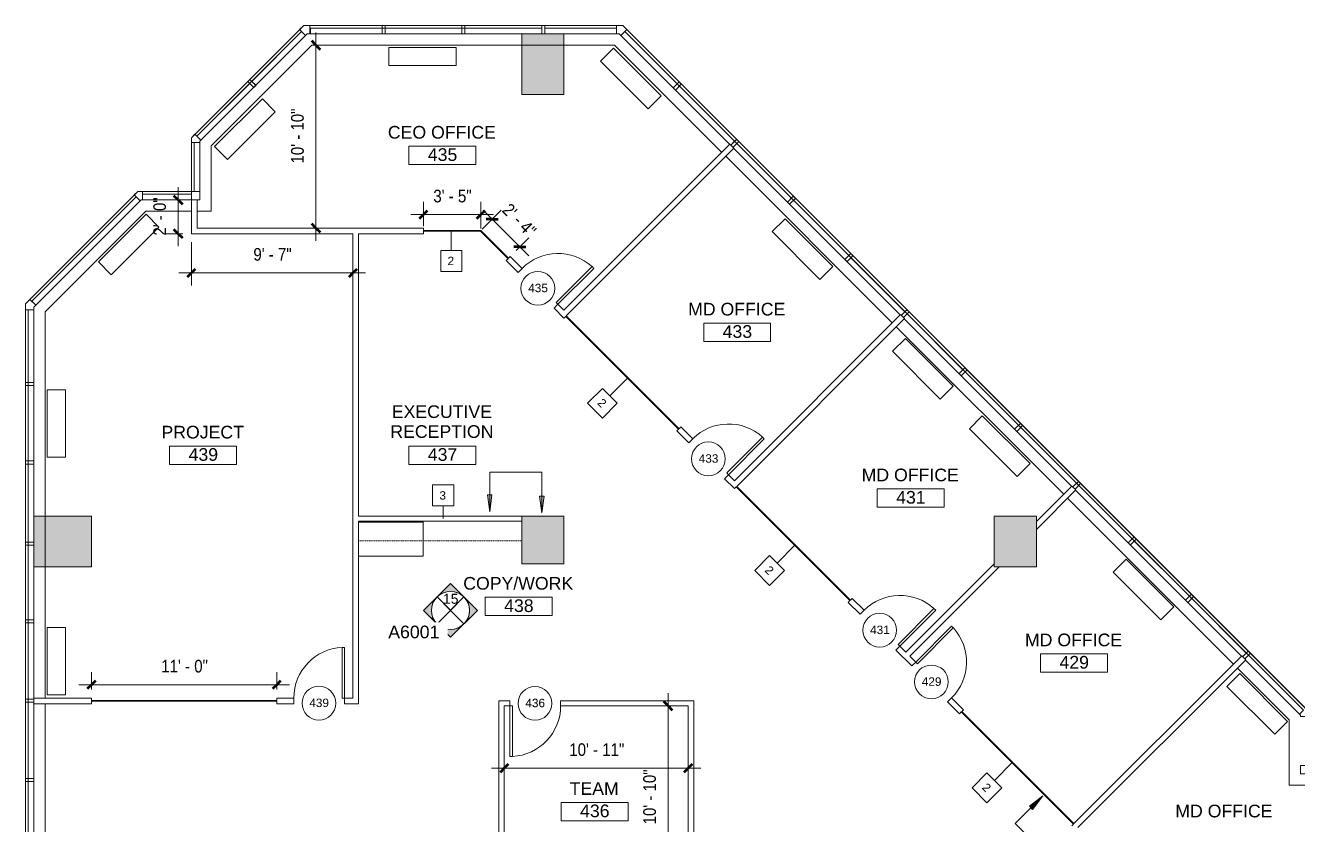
# Model space of a CAD drawing. Header units: inches. Extents: x -865 to 1895, y -762 to 1388.
# Drawn here: x -865 to 39, y 819 to 1388 of the extents above; entities that cross this region are included whole.
import ezdxf

# ---------------------------------------------------------------- set-up
doc = ezdxf.new("R2010")
doc.units = ezdxf.units.IN
doc.header["$MEASUREMENT"] = 0
doc.linetypes.add('Overhead', pattern=[0.15625, 0.09375, -0.0625])
for name, color, linetype, lineweight in [('4th Floor Revit Background_dwg', 8, 'Continuous', 9), ('8309_BB$0$BB_COL_FILL', 7, 'Continuous', 9), ('A-ANNO-DIMS', 211, 'Continuous', 9), ('A-ANNO-DIMS-96', 211, 'Continuous', 9), ('A-ANNO-NOTE', 131, 'Continuous', 9), ('A-AREA-IDEN', 2, 'Continuous', 20), ('A-DOOR', 31, 'Continuous', 9), ('A-DOOR-IDEN', 31, 'Continuous', 20), ('A-EXIST-GLAZ', 7, 'Continuous', 9), ('A-EXIST-WALL-INT', 7, 'Continuous', 9), ('A-FLOR', 192, 'Continuous', 13), ('A-WALL', 113, 'Continuous', 9), ('A-WALL-IDEN', 211, 'Continuous', 20), ('G-ANNO-SYMB', 111, 'Continuous', 9), ('I-WALL', 2, 'Continuous', 9), ('M-EXIST-HEAT', 7, 'Continuous', 9), ('Q-CASE', 31, 'Continuous', 9)]:
    doc.layers.add(name, color=color, linetype=linetype, lineweight=lineweight)
doc.styles.add('Arial_1', font='arial.ttf', dxfattribs={"height": 9})
doc.styles.add('Arial_2', font='arial.ttf', dxfattribs={"height": 7.125})
doc.styles.add('Arial_3', font='arial.ttf', dxfattribs={"height": 6})
doc.styles.add('Arial_4', font='arial.ttf', dxfattribs={"width": 0.85, "height": 9})
doc.dimstyles.new('Linear_-_3_32__Arial__85_-_1__Tolerance', dxfattribs={"dimscale": 12, "dimtxt": 9.182335, "dimasz": 0.5, "dimexe": 0.75, "dimexo": 0.5, "dimgap": 0.5, "dimtad": 1, "dimdec": 0, "dimzin": 3, "dimdsep": 46, "dimlunit": 4, "dimtxsty": 'Arial_4', "dimblk1": 'OBLIQUE', "dimblk2": 'OBLIQUE', "dimsah": 1, "dimcen": 0.09, "dimdle": 0.75, "dimazin": 0, "dimtfac": 1, "dimtdec": 4, "dimtix": 1, "dimtmove": 0, "dimatfit": 3, "dimfxl": 1, "dimtvp": 1, "dimfrac": 2, "dimtolj": 1, "dimtzin": 0, "dimarcsym": 2})

# ---------------------------------------------------------------- blocks, each defined once
blk = doc.blocks.new('Single-Flush - 36_ x 96_-1532445-4th Floor New Construction - Partition Plan')
at = {"layer": 'A-DOOR', "color": 250, "lineweight": 20}
for p, q in [((16.25, 2), (16.25, 38.02)), ((18, 38.02), (16.25, 38.02)), ((18, 2), (18, 38.02)), ((18, 2), (16.25, 2))]:
    blk.add_line(p, q, dxfattribs=at)
at = {"layer": 'A-DOOR'}
blk.add_arc((18, 2), 36.07, 92.78116, 180, dxfattribs=at)
blk = doc.blocks.new('Single-Flush - 36_ x 96_-1525938-4th Floor New Construction - Partition Plan')
at = {"layer": 'A-DOOR', "color": 250, "lineweight": 20}
for p, q in [((16.25, -2), (16.25, -38.02)), ((18, -2), (16.25, -2)), ((18, -2), (18, -38.02)), ((18, -38.02), (16.25, -38.02))]:
    blk.add_line(p, q, dxfattribs=at)
at = {"layer": 'A-DOOR'}
blk.add_arc((18, -2), 36.07, 180, 267.21884, dxfattribs=at)
blk = doc.blocks.new('Counter Top _No Backsplash_ - Standard Counter Top-2529179-4th Floor New Construction - Partition Plan')
at = {"layer": 'Q-CASE', "lineweight": 13}
for p, q in [((-47.26, 0), (-47.26, -14)), ((-1.26, 0), (-47.26, 0)), ((-1.26, 0), (-1.26, -14)), ((-47.26, -14), (-47.26, -25)), ((-1.26, -14), (-1.26, -25)), ((-47.26, -25), (-1.26, -25))]:
    blk.add_line(p, q, dxfattribs=at)
blk = doc.blocks.new('Upper Cabinet - Standard Upper Cabinet-2509283-4th Floor New Construction - Partition Plan')
at = {"layer": 'Q-CASE', "lineweight": 13}
blk.add_line((68.8, 0), (-47.26, 0), dxfattribs=at)
at = {"layer": 'Q-CASE', "linetype": 'Overhead'}
for p, q in [((-47.26, 0), (-47.26, -14)), ((68.8, -14), (68.8, 0)), ((-47.26, -14), (68.8, -14))]:
    blk.add_line(p, q, dxfattribs=at)
blk = doc.blocks.new('Base Cabinet - Standard Base Cabinet-2529212-4th Floor New Construction - Partition Plan')
at = {"layer": 'Q-CASE', "lineweight": 13}
blk.add_line((45.24, 0), (-0.76, 0), dxfattribs=at)
blk = doc.blocks.new('Single-Flush - 36_ x 96_-2611463-4th Floor New Construction - Partition Plan')
at = {"layer": 'A-DOOR', "color": 250, "lineweight": 20}
for p, q in [((16.25, 1.75), (16.25, 37.77)), ((18, 37.77), (16.25, 37.77)), ((18, 1.75), (18, 37.77)), ((18, 1.75), (16.25, 1.75))]:
    blk.add_line(p, q, dxfattribs=at)
at = {"layer": 'A-DOOR'}
blk.add_arc((18, 1.75), 36.07, 92.78116, 180, dxfattribs=at)
blk = doc.blocks.new('4th Floor Revit Background_dwg-1506688-4th Floor New Construction - Partition Plan')
at = {"layer": '8309_BB$0$BB_COL_FILL'}
for points in [[(674.34, 2179.78), (674.34, 2222.78), (644.34, 2222.78), (644.34, 2179.78)], [(338.34, 1843.78), (338.34, 1879.78), (297.34, 1879.78), (297.34, 1843.78)], [(644.34, 1845.78), (674.34, 1845.78), (674.34, 1879.78), (644.34, 1879.78), (644.34, 1862.28)], [(983.82, 1843.78), (1010.34, 1843.78), (1010.34, 1879.78), (980.34, 1879.78), (980.35, 1843.78)]]:
    blk.add_hatch(color=256, dxfattribs=at).paths.add_polyline_path(points, flags=0)
for p, q in [((674.34, 2222.78), (644.34, 2222.78)), ((644.34, 2222.78), (644.34, 2179.78)), ((674.34, 2179.78), (674.34, 2222.78)), ((644.34, 2179.78), (674.34, 2179.78)), ((338.34, 1879.78), (297.34, 1879.78)), ((297.34, 1879.78), (297.34, 1843.78)), ((338.34, 1843.78), (338.34, 1879.78)), ((674.34, 1879.78), (644.34, 1879.78)), ((644.34, 1879.78), (644.34, 1862.28)), ((674.34, 1845.78), (674.34, 1879.78)), ((1010.34, 1879.78), (980.34, 1879.78)), ((980.34, 1879.78), (980.35, 1843.78)), ((1010.34, 1843.78), (1010.34, 1879.78)), ((644.34, 1862.28), (644.34, 1845.78)), ((644.34, 1845.78), (674.34, 1845.78)), ((297.34, 1843.78), (338.34, 1843.78)), ((980.35, 1843.78), (983.82, 1843.78)), ((983.82, 1843.78), (1010.34, 1843.78))]:
    blk.add_line(p, q, dxfattribs=at)
at = {"layer": 'A-EXIST-GLAZ'}
for p, q in [((658.66, 2226.78), (493.97, 2226.78)), ((487.74, 2224.42), (413.26, 2149.94)), ((717.7, 2224.42), (1200.33, 1741.79)), ((411.36, 2145.42), (411.36, 2110.66)), ((907.88, 2017.27), (789.44, 2135.71)), ((795.09, 2141.37), (913.54, 2022.92)), ((409.41, 2108.7), (374.65, 2108.7)), ((370.13, 2106.81), (295.95, 2032.63)), ((916.36, 2020.1), (1035.42, 1901.04)), ((1029.76, 1895.38), (910.71, 2014.44)), ((1150.57, 1774.57), (1032.59, 1892.56)), ((1038.25, 1898.21), (1156.23, 1780.23)), ((1159.05, 1777.41), (1198.21, 1738.25))]:
    blk.add_line(p, q, dxfattribs=at)
at = {"layer": 'A-EXIST-GLAZ', "flags": 128}
for points in [[(660.86, 2226.78), (711.71, 2226.78), (660.86, 2226.78), (660.86, 2222.9), (658.66, 2222.9), (658.66, 2226.78), (603.82, 2226.78), (603.82, 2222.9), (601.62, 2222.9), (601.62, 2226.78), (547.15, 2226.78), (547.15, 2222.9), (544.95, 2222.9), (544.95, 2226.78), (493.97, 2226.78), (493.97, 2222.78), (491.78, 2222.81), (490.54, 2221.56), (487.74, 2224.42), (452.34, 2189.02), (455.17, 2186.19), (453.69, 2184.72), (450.86, 2187.55), (413.26, 2149.94), (416.07, 2147.13), (415.36, 2146.42), (415.36, 2145.42), (411.36, 2145.42), (411.36, 2110.66), (415.36, 2110.66), (415.36, 2104.7), (409.36, 2104.7), (409.41, 2108.7), (374.65, 2108.7), (374.65, 2104.7), (373.65, 2104.7), (372.94, 2103.99), (370.13, 2106.81), (295.95, 2032.63), (298.78, 2029.81), (297.29, 2028.35), (297.33, 2026.64), (293.35, 2026.64), (293.35, 1974.86), (297.24, 1974.86), (297.24, 1972.66), (293.35, 1972.66), (293.35, 1919.06), (297.24, 1919.06), (297.24, 1916.86), (293.35, 1916.86), (293.35, 1861.32), (297.24, 1861.32), (297.24, 1859.12), (293.35, 1859.12), (293.35, 1806.15), (297.24, 1806.15), (297.24, 1803.95), (293.35, 1803.95), (293.35, 1749.7), (297.24, 1749.7), (297.24, 1747.51), (293.35, 1747.51), (293.35, 1693.26), (297.24, 1693.26), (297.24, 1691.06), (293.35, 1691.06), (293.35, 1638.09)], [(1356.63, 1539.78), (1356.63, 1538.12), (1362.63, 1538.12), (1362.63, 1544.12), (1362.63, 1582.31), (1242.41, 1702.54), (1204.21, 1702.54), (1204.21, 1740.73), (716.17, 2228.78), (489.27, 2228.78), (409.36, 2148.87), (409.36, 2110.7), (409.36, 2104.7), (415.36, 2104.7), (415.36, 2110.7), (409.36, 2110.7)], [(493.73, 2228.78), (489.27, 2228.78), (486.33, 2225.84), (490.57, 2221.59)], [(493.72, 2228.75), (493.72, 2222.81), (491.78, 2222.81), (490.54, 2221.56)], [(711.71, 2228.78), (716.16, 2228.78), (719.11, 2225.84), (714.87, 2221.59)], [(711.71, 2228.75), (711.71, 2222.81), (713.65, 2222.81), (714.9, 2221.56)], [(711.71, 2226.78), (711.71, 2222.81), (713.65, 2222.81), (714.87, 2221.59), (717.7, 2224.42), (754.92, 2187.2), (752.11, 2184.39), (753.66, 2182.84), (756.47, 2185.65), (795.74, 2146.38), (793.09, 2143.73)], [(415.36, 2146.39), (491.76, 2222.78), (713.68, 2222.78), (792.27, 2144.19)], [(786.61, 2138.53), (710.37, 2214.78), (495.07, 2214.78), (423.36, 2143.07), (423.36, 2096.7), (413.36, 2096.7)], [(374.65, 2104.7), (374.65, 2110.7), (371.16, 2110.7), (368.7, 2108.23), (372.94, 2103.99), (373.65, 2104.7), (415.36, 2104.7), (415.36, 2146.42), (416.07, 2147.13), (411.83, 2151.37), (409.36, 2148.91), (409.36, 2145.42), (415.36, 2145.42)], [(794.64, 2142.17), (798.65, 2146.18), (797.09, 2147.73), (793.09, 2143.73)], [(794.64, 2142.17), (797.29, 2144.82), (836.13, 2105.99), (833.32, 2103.19), (834.87, 2101.63), (837.68, 2104.44), (876.95, 2065.17), (874.14, 2062.36), (875.67, 2060.79), (878.5, 2063.62), (916.9, 2025.22), (914.25, 2022.57)], [(459.64, 1005.98), (415.44, 1005.98), (291.35, 1130.07), (293.82, 1127.61), (298.06, 1131.84), (297.35, 1132.55), (297.35, 1133.55), (291.36, 1133.55), (291.36, 1130.07), (291.36, 2030.86), (371.19, 2110.7), (415.36, 2110.7)], [(417.93, 1011.98), (297.34, 1132.57), (297.34, 2028.36), (373.68, 2104.7)], [(409.36, 2096.7), (376.99, 2096.7), (305.34, 2025.05), (305.34, 1750.39)], [(293.35, 1133.55), (293.35, 2026.5)], [(915.8, 2021.01), (919.81, 2025.02), (918.25, 2026.57), (914.25, 2022.57)], [(915.8, 2021.01), (918.46, 2023.66), (958.16, 1983.96), (955.33, 1981.13), (956.88, 1979.58), (959.71, 1982.41), (997.68, 1944.44), (994.87, 1941.64), (996.42, 1940.08), (999.23, 1942.89), (1038.93, 1903.19), (1036.28, 1900.54)], [(1037.83, 1898.98), (1041.84, 1902.99), (1040.29, 1904.54), (1036.28, 1900.54)], [(1037.83, 1898.98), (1040.49, 1901.63), (1078.45, 1863.67), (1075.64, 1860.86), (1077.2, 1859.31), (1080.01, 1862.11), (1119.27, 1822.85), (1116.46, 1820.04), (1118.02, 1818.48), (1120.83, 1821.29), (1159.66, 1782.46), (1157.01, 1779.81)], [(1158.56, 1778.25), (1162.57, 1782.26), (1161.01, 1783.81), (1157.01, 1779.81)], [(1158.56, 1778.25), (1161.21, 1780.9), (1200.33, 1741.79), (1197.51, 1738.96), (1198.21, 1738.26), (1198.21, 1737.26), (1202.21, 1737.26), (1202.21, 1702.54), (1198.21, 1702.54), (1198.21, 1696.54), (1204.17, 1696.54), (1204.17, 1700.54), (1238.93, 1700.54), (1238.93, 1696.54), (1239.92, 1696.54), (1240.63, 1695.83), (1243.46, 1698.66), (1280.39, 1661.73), (1277.74, 1659.08)], [(1271.14, 1654.01), (1236.61, 1688.54), (1190.21, 1688.54), (1190.21, 1734.94), (1153.4, 1771.75)], [(305.34, 1746.39), (305.34, 1135.88), (421.24, 1019.98), (467.64, 1019.98), (467.64, 973.58)]]:
    blk.add_lwpolyline(points, dxfattribs=at)
for points in [[(544.95, 2222.9), (547.15, 2222.9), (547.15, 2228.78), (544.95, 2228.78)], [(601.62, 2222.9), (603.82, 2222.9), (603.82, 2228.78), (601.62, 2228.78)], [(658.66, 2222.9), (660.86, 2222.9), (660.86, 2228.78), (658.66, 2228.78)], [(455.18, 2186.18), (453.7, 2184.71), (449.46, 2188.95), (450.94, 2190.42)], [(752.11, 2184.39), (753.66, 2182.84), (757.83, 2187), (756.27, 2188.56)], [(833.32, 2103.19), (834.87, 2101.63), (839.04, 2105.79), (837.48, 2107.35)], [(874.14, 2062.36), (875.7, 2060.81), (879.86, 2064.97), (878.3, 2066.53)], [(294.44, 2033.95), (298.66, 2029.73), (297.29, 2028.35), (297.33, 2026.64), (291.34, 2026.64), (291.34, 2030.86)], [(955.35, 1981.15), (956.9, 1979.6), (961.07, 1983.76), (959.51, 1985.32)], [(297.24, 1972.66), (297.24, 1974.86), (291.36, 1974.86), (291.36, 1972.66)], [(994.87, 1941.64), (996.42, 1940.08), (1000.58, 1944.24), (999.03, 1945.8)], [(297.24, 1916.86), (297.24, 1919.06), (291.36, 1919.06), (291.36, 1916.86)], [(1075.64, 1860.86), (1077.2, 1859.31), (1081.36, 1863.47), (1079.8, 1865.02)], [(297.24, 1859.12), (297.24, 1861.32), (291.36, 1861.32), (291.36, 1859.12)], [(1116.46, 1820.04), (1118.02, 1818.48), (1122.18, 1822.65), (1120.63, 1824.2)], [(297.24, 1803.95), (297.24, 1806.15), (291.36, 1806.15), (291.36, 1803.95)], [(297.24, 1747.51), (297.24, 1749.7), (291.36, 1749.7), (291.36, 1747.51)], [(297.24, 1691.06), (297.24, 1693.26), (291.36, 1693.26), (291.36, 1691.06)]]:
    blk.add_lwpolyline(points, close=True, dxfattribs=at)
at = {"layer": 'A-EXIST-WALL-INT'}
blk.add_line((644.34, 1862.28), (644.34, 1876.28), dxfattribs=at)
at = {"layer": 'A-EXIST-WALL-INT', "flags": 128}
for points in [[(644.34, 2222.78), (674.34, 2222.78), (674.34, 2179.78), (644.34, 2179.78)], [(297.34, 1879.78), (338.34, 1879.78), (338.34, 1843.78), (297.34, 1843.78)]]:
    blk.add_lwpolyline(points, close=True, dxfattribs=at)
for points in [[(644.34, 1879.78), (674.34, 1879.78), (674.34, 1845.78), (644.34, 1845.78), (644.34, 1862.28)], [(983.82, 1843.78), (1010.34, 1843.78), (1010.34, 1879.78), (980.34, 1879.78), (980.34, 1845.96)]]:
    blk.add_lwpolyline(points, dxfattribs=at)
at = {"layer": 'M-EXIST-HEAT', "flags": 128}
for points in [[(597.77, 2213.19), (549.77, 2213.19), (549.77, 2200.19), (597.77, 2200.19)], [(743.47, 2178.75), (709.53, 2212.69), (700.33, 2203.49), (734.27, 2169.55)], [(459.84, 2176.53), (425.9, 2142.59), (435.09, 2133.4), (469.03, 2167.34)], [(377.14, 2094.62), (343.2, 2060.68), (352.39, 2051.49), (386.33, 2085.43)], [(865.64, 2057.38), (831.7, 2091.32), (822.5, 2082.12), (856.44, 2048.18)], [(951.17, 1972.26), (917.23, 2006.2), (908.04, 1997.01), (941.98, 1963.06)], [(1005.85, 1917.12), (971.91, 1951.06), (962.71, 1941.87), (996.66, 1907.93)], [(1108.08, 1815.25), (1074.14, 1849.19), (1064.95, 1840), (1098.89, 1806.06)], [(1189.03, 1733.84), (1155.09, 1767.78), (1145.9, 1758.59), (1179.84, 1724.65)]]:
    blk.add_lwpolyline(points, close=True, dxfattribs=at)
for points in [[(306.88, 1969.73), (306.88, 1921.73), (319.88, 1921.73), (319.88, 1969.73), (306.88, 1969.73)], [(306.88, 1800.61), (306.88, 1752.61), (319.88, 1752.61), (319.88, 1800.61), (306.88, 1800.61)]]:
    blk.add_lwpolyline(points, dxfattribs=at)
blk = doc.blocks.new('Elevation - Interiors-59324-4th Floor New Construction - Partition Plan')
at = {"layer": 'G-ANNO-SYMB'}
h = blk.add_hatch(color=256, dxfattribs=at)
edge = h.paths.add_edge_path(flags=0)
edge.add_line((-0.0996, 0.0996), (0, 0.1992))
edge.add_line((0, 0.1992), (0.0996, 0.0996))
edge.add_arc((0, 0), 0.1409, 45, 135)
h = blk.add_hatch(color=256, dxfattribs=at)
edge = h.paths.add_edge_path(flags=0)
edge.add_line((-0.1992, 0), (-0.0996, 0.0996))
edge.add_arc((0, 0), 0.1409, 135, 225)
edge.add_line((-0.0996, -0.0996), (-0.1992, 0))
h = blk.add_hatch(color=256, dxfattribs=at)
edge = h.paths.add_edge_path(flags=0)
edge.add_line((0.1992, 0), (0.0996, -0.0996))
edge.add_arc((0, 0), 0.1409, 315, 405)
edge.add_line((0.0996, 0.0996), (0.1992, 0))
h = blk.add_hatch(color=256, dxfattribs=at)
edge = h.paths.add_edge_path(flags=0)
edge.add_arc((0, 0), 0.1409, 225, 315)
edge.add_line((0.0996, -0.0996), (0, -0.1992))
edge.add_line((0, -0.1992), (-0.0996, -0.0996))
for p, q in [((0, 0.1992), (-0.1992, 0)), ((0, 0.1992), (-0.0996, 0.0996)), ((0.1992, 0), (0, 0.1992)), ((0.0996, 0.0996), (0, 0.1992)), ((-0.0996, 0.0996), (-0.1992, 0)), ((-0.0996, 0.0996), (0.0996, -0.0996)), ((0.0996, 0.0996), (-0.0996, -0.0996)), ((0, 0), (-0.0996, 0.0996)), ((-0.0996, 0.0996), (0, 0)), ((0.0996, 0.0996), (0, 0)), ((0, 0), (0.0996, 0.0996)), ((0.1992, 0), (0.0996, 0.0996)), ((0, -0.1992), (0.1992, 0)), ((-0.1992, 0), (0, -0.1992)), ((-0.1992, 0), (-0.0996, -0.0996)), ((-0.0996, -0.0996), (0, 0)), ((0, 0), (-0.0996, -0.0996)), ((0, 0), (0.0996, -0.0996)), ((0.0996, -0.0996), (0, 0)), ((0.0996, -0.0996), (0.1992, 0)), ((-0.0996, -0.0996), (0, -0.1992)), ((0, -0.1992), (0.0996, -0.0996))]:
    blk.add_line(p, q, dxfattribs=at)
blk.add_circle((0, 0), 0.1409, dxfattribs=at)
for start, end in [(135, 225), (135, 225), (45, 135), (45, 135), (315, 45), (315, 45), (225, 315), (225, 315)]:
    blk.add_arc((0, 0), 0.1409, start, end, dxfattribs=at)
blk = doc.blocks.new('Elevation - Triangle - 51_256_-58624-4th Floor New Construction - Partition Plan')
at = {"layer": 'G-ANNO-SYMB'}
for p, q in [((0, 0.0996), (-0.0996, 0)), ((0.0996, 0), (0, 0.0996))]:
    blk.add_line(p, q, dxfattribs=at)
blk = doc.blocks.new('FORM Room Tag - Name _ Number-61107-4th Floor New Construction - Partition Plan')
at = {"layer": 'A-AREA-IDEN'}
for p, q in [((-0.2444, -0.0231), (-0.2444, -0.1589)), ((-0.2444, -0.0231), (0.2515, -0.0231)), ((0.2515, -0.0231), (0.2515, -0.1589)), ((-0.2444, -0.1589), (0.2515, -0.1589))]:
    blk.add_line(p, q, dxfattribs=at)
blk = doc.blocks.new('FORM Wall Tag - Default-61693-4th Floor New Construction - Partition Plan')
at = {"layer": 'A-WALL-IDEN'}
for p, q in [((-0.078125, 0.078125), (0.078125, 0.078125)), ((-0.078125, -0.078125), (-0.078125, 0.078125)), ((0.078125, 0.078125), (0.078125, -0.078125)), ((0.078125, -0.078125), (-0.078125, -0.078125))]:
    blk.add_line(p, q, dxfattribs=at)
blk = doc.blocks.new('FORM Door Tag - Default-60822-4th Floor New Construction - Partition Plan')
at = {"layer": 'A-DOOR-IDEN'}
blk.add_circle((-0.002, 0), 0.125, dxfattribs=at)
blk = doc.blocks.new('DIMBLOCK7-4th Floor New Construction - Partition Plan')
at = {"layer": 'A-ANNO-DIMS-96', "lineweight": 50}
for p, q in [((-658.73, 1373.79), (-661.73, 1376.79)), ((-658.73, 1373.79), (-655.73, 1370.79)), ((-658.73, 1243.7), (-661.73, 1246.7)), ((-658.73, 1243.7), (-655.73, 1240.7))]:
    blk.add_line(p, q, dxfattribs=at)
at = {"layer": 'A-ANNO-DIMS-96'}
for p, q in [((-658.73, 1382.79), (-658.73, 1234.7)), ((-660.49, 1373.79), (-649.73, 1373.79)), ((-658.73, 1373.79), (-660.49, 1373.79)), ((-660.49, 1243.7), (-649.73, 1243.7)), ((-658.73, 1243.7), (-660.49, 1243.7))]:
    blk.add_line(p, q, dxfattribs=at)
at = {"layer": 'A-ANNO-DIMS-96', "color": 0, "insert": (-676.41, 1289.6), "char_height": 9, "width": 45.9399, "attachment_point": 1, "rotation": 90, "line_spacing_factor": 0.941778, "style": 'Arial_4'}
blk.add_mtext('10\' - 10"', dxfattribs=at)
blk = doc.blocks.new('_Oblique')
at = {"color": 0, "linetype": 'ByBlock', "lineweight": -2}
blk.add_line((-0.5, -0.5), (0.5, 0.5), dxfattribs=at)
blk = doc.blocks.new('DIMBLOCK8-4th Floor New Construction - Partition Plan')
at = {"layer": 'A-ANNO-DIMS-96'}
for p, q in [((-582.31, 1245.15), (-582.31, 1262.27)), ((-541.45, 1243.4), (-541.45, 1262.27)), ((-591.31, 1253.27), (-532.45, 1253.27)), ((-582.31, 1253.27), (-582.31, 1245.15)), ((-541.45, 1253.27), (-541.45, 1243.4))]:
    blk.add_line(p, q, dxfattribs=at)
at = {"layer": 'A-ANNO-DIMS-96', "lineweight": 50}
for p, q in [((-582.31, 1253.27), (-585.31, 1250.27)), ((-582.31, 1253.27), (-579.31, 1256.27)), ((-541.45, 1253.27), (-544.45, 1250.27)), ((-541.45, 1253.27), (-538.45, 1256.27))]:
    blk.add_line(p, q, dxfattribs=at)
at = {"layer": 'A-ANNO-DIMS-96', "color": 0, "insert": (-575.23, 1270.95), "char_height": 9, "width": 32.0393, "attachment_point": 1, "line_spacing_factor": 0.941778, "style": 'Arial_4'}
blk.add_mtext('3\' - 5"', dxfattribs=at)
blk = doc.blocks.new('DIMBLOCK9-4th Floor New Construction - Partition Plan')
at = {"layer": 'A-ANNO-DIMS-96'}
for p, q in [((-540.42, 1242.98), (-527.02, 1256.38)), ((-533.38, 1250.02), (-540.42, 1242.98)), ((-539.74, 1256.38), (-507.31, 1223.94)), ((-516.25, 1227.72), (-507.31, 1236.67)), ((-513.67, 1230.3), (-516.25, 1227.72))]:
    blk.add_line(p, q, dxfattribs=at)
at = {"layer": 'A-ANNO-DIMS-96', "lineweight": 50}
for p, q in [((-533.38, 1250.02), (-537.62, 1250.02)), ((-533.38, 1250.02), (-529.14, 1250.02)), ((-513.67, 1230.3), (-517.91, 1230.3)), ((-513.67, 1230.3), (-509.43, 1230.3))]:
    blk.add_line(p, q, dxfattribs=at)
at = {"layer": 'A-ANNO-DIMS-96', "color": 0, "insert": (-520.46, 1262.1), "char_height": 9, "width": 32.0393, "attachment_point": 1, "rotation": 315, "line_spacing_factor": 0.941778, "style": 'Arial_4'}
blk.add_mtext('2\' - 4"', dxfattribs=at)
blk = doc.blocks.new('DIMBLOCK10-4th Floor New Construction - Partition Plan')
at = {"layer": 'A-ANNO-DIMS-96', "lineweight": 50}
for p, q in [((-756.7, 1263.7), (-759.7, 1266.7)), ((-756.7, 1263.7), (-753.7, 1260.7)), ((-756.7, 1239.7), (-759.7, 1242.7)), ((-756.7, 1239.7), (-753.7, 1236.7))]:
    blk.add_line(p, q, dxfattribs=at)
at = {"layer": 'A-ANNO-DIMS-96'}
for p, q in [((-756.7, 1272.7), (-756.7, 1230.7)), ((-753.31, 1263.7), (-765.7, 1263.7)), ((-756.7, 1263.7), (-753.31, 1263.7)), ((-753.31, 1239.7), (-765.7, 1239.7)), ((-756.7, 1239.7), (-753.31, 1239.7))]:
    blk.add_line(p, q, dxfattribs=at)
at = {"layer": 'A-ANNO-DIMS-96', "color": 0, "insert": (-774.38, 1238.35), "char_height": 9, "width": 32.0393, "attachment_point": 1, "rotation": 90, "line_spacing_factor": 0.941778, "style": 'Arial_4'}
blk.add_mtext('2\' - 0"', dxfattribs=at)
blk = doc.blocks.new('DIMBLOCK11-4th Floor New Construction - Partition Plan')
at = {"layer": 'A-ANNO-DIMS-96'}
for p, q in [((-747.31, 1233.7), (-747.31, 1202.81)), ((-747.31, 1211.81), (-747.31, 1233.7)), ((-632.4, 1210.05), (-632.4, 1220.81)), ((-756.31, 1211.81), (-623.4, 1211.81)), ((-632.4, 1211.81), (-632.4, 1210.05))]:
    blk.add_line(p, q, dxfattribs=at)
at = {"layer": 'A-ANNO-DIMS-96', "lineweight": 50}
for p, q in [((-747.31, 1211.81), (-744.31, 1214.81)), ((-632.4, 1211.81), (-629.4, 1214.81)), ((-747.31, 1211.81), (-750.31, 1208.81)), ((-632.4, 1211.81), (-635.4, 1208.81))]:
    blk.add_line(p, q, dxfattribs=at)
at = {"layer": 'A-ANNO-DIMS-96', "color": 0, "insert": (-703.2, 1229.49), "char_height": 9, "width": 32.0393, "attachment_point": 1, "line_spacing_factor": 0.941778, "style": 'Arial_4'}
blk.add_mtext('9\' - 7"', dxfattribs=at)
blk = doc.blocks.new('DIMBLOCK12-4th Floor New Construction - Partition Plan')
at = {"layer": 'A-ANNO-DIMS-96'}
for p, q in [((-818.33, 915.4), (-818.33, 927.94)), ((-686.58, 915.4), (-686.58, 927.94)), ((-827.33, 918.94), (-677.58, 918.94)), ((-818.33, 918.94), (-818.33, 915.4)), ((-686.58, 918.94), (-686.58, 915.4))]:
    blk.add_line(p, q, dxfattribs=at)
at = {"layer": 'A-ANNO-DIMS-96', "lineweight": 50}
for p, q in [((-818.33, 918.94), (-821.33, 915.94)), ((-818.33, 918.94), (-815.33, 921.94)), ((-686.58, 918.94), (-689.58, 915.94)), ((-686.58, 918.94), (-683.58, 921.94))]:
    blk.add_line(p, q, dxfattribs=at)
at = {"layer": 'A-ANNO-DIMS-96', "color": 0, "insert": (-768.71, 936.62), "char_height": 9, "width": 38.9896, "attachment_point": 1, "line_spacing_factor": 0.941778, "style": 'Arial_4'}
blk.add_mtext('11\' - 0"', dxfattribs=at)
blk = doc.blocks.new('DIMBLOCK13-4th Floor New Construction - Partition Plan')
at = {"layer": 'A-ANNO-DIMS-96'}
for p, q in [((-533.75, 859.57), (-385, 859.57)), ((-524.75, 857.81), (-524.75, 868.57)), ((-524.75, 859.57), (-524.75, 857.81)), ((-394, 857.81), (-394, 868.57)), ((-394, 859.57), (-394, 857.81))]:
    blk.add_line(p, q, dxfattribs=at)
at = {"layer": 'A-ANNO-DIMS-96', "lineweight": 50}
for p, q in [((-524.75, 859.57), (-527.75, 856.57)), ((-524.75, 859.57), (-521.75, 862.57)), ((-394, 859.57), (-397, 856.57)), ((-394, 859.57), (-391, 862.57))]:
    blk.add_line(p, q, dxfattribs=at)
at = {"layer": 'A-ANNO-DIMS-96', "color": 0, "insert": (-478.52, 877.26), "char_height": 9, "width": 45.9399, "attachment_point": 1, "line_spacing_factor": 0.941778, "style": 'Arial_4'}
blk.add_mtext('10\' - 11"', dxfattribs=at)
blk = doc.blocks.new('DIMBLOCK14-4th Floor New Construction - Partition Plan')
at = {"layer": 'A-ANNO-DIMS-96', "lineweight": 50}
for p, q in [((-408.26, 903.92), (-411.26, 906.92)), ((-408.26, 903.92), (-405.26, 900.92)), ((-408.26, 773.5), (-411.26, 776.5)), ((-408.26, 773.5), (-405.26, 770.5))]:
    blk.add_line(p, q, dxfattribs=at)
at = {"layer": 'A-ANNO-DIMS-96'}
for p, q in [((-408.26, 764.5), (-408.26, 912.92)), ((-406.5, 903.92), (-417.26, 903.92)), ((-408.26, 903.92), (-406.5, 903.92)), ((-406.5, 773.5), (-417.26, 773.5)), ((-408.26, 773.5), (-406.5, 773.5))]:
    blk.add_line(p, q, dxfattribs=at)
at = {"layer": 'A-ANNO-DIMS-96', "color": 0, "insert": (-425.94, 819.57), "char_height": 9, "width": 45.9399, "attachment_point": 1, "rotation": 90, "line_spacing_factor": 0.941778, "style": 'Arial_4'}
blk.add_mtext('10\' - 10"', dxfattribs=at)

msp = doc.modelspace()

# ---------------------------------------------------------------- hatches: boundary and pattern name
at = {"layer": 'A-ANNO-NOTE', "lineweight": 20}
for points in [[(-535.1, 1041.89), (-533.52, 1053.89), (-536.68, 1053.89)], [(-498.06, 1041.07), (-496.48, 1053.07), (-499.64, 1053.07)], [(-141.63, 839.82), (-151.23, 832.46), (-149, 830.22)]]:
    msp.add_hatch(color=256, dxfattribs=at).paths.add_polyline_path(points, flags=0)

# ---------------------------------------------------------------- linework, layer by layer
for p, q in [((-535.1, 1070.07), (-515.21, 1070.07)), ((-535.1, 1041.89), (-535.1, 1070.07)), ((-498.06, 1070.07), (-515.21, 1070.07)), ((-498.06, 1041.07), (-498.06, 1070.07)), ((-533.52, 1053.89), (-536.68, 1053.89)), ((-536.68, 1053.89), (-535.1, 1041.89)), ((-535.1, 1041.89), (-533.52, 1053.89)), ((-496.48, 1053.07), (-499.64, 1053.07)), ((-499.64, 1053.07), (-498.06, 1041.07)), ((-498.06, 1041.07), (-496.48, 1053.07)), ((-141.63, 839.82), (-161.32, 820.13)), ((-141.63, 839.82), (-151.23, 832.46)), ((-151.23, 832.46), (-149, 830.22)), ((-149, 830.22), (-141.63, 839.82)), ((-161.32, 820.13), (-145.44, 804.25))]:
    msp.add_line(p, q, dxfattribs=at)
at = {"layer": 'A-FLOR'}
for p, q in [((-667.4, 1387.79), (-747.31, 1307.88)), ((-440.51, 1387.79), (-667.4, 1387.79)), ((47.54, 899.75), (-440.51, 1387.79)), ((-747.31, 1307.88), (-747.31, 1269.71)), ((-785.48, 1269.71), (-865.32, 1189.87)), ((-747.31, 1269.71), (-785.48, 1269.71)), ((-865.32, 1189.87), (-865.32, 289.08))]:
    msp.add_line(p, q, dxfattribs=at)
at = {"layer": 'A-WALL', "color": 250, "lineweight": 20}
for p, q in [((-364.23, 1303.38), (-482.31, 1185.29)), ((-361.4, 1300.55), (-364.23, 1303.38)), ((-480.72, 1181.23), (-361.4, 1300.55)), ((-747.31, 1263.7), (-747.31, 1239.7)), ((-743.31, 1263.7), (-747.31, 1263.7)), ((-743.31, 1243.7), (-743.31, 1263.7)), ((-747.31, 1239.7), (-632.4, 1239.7)), ((-582.31, 1243.7), (-743.31, 1243.7)), ((-632.4, 1239.7), (-632.4, 909.4)), ((-628.4, 1038.79), (-628.4, 1239.7)), ((-628.4, 1239.7), (-582.31, 1239.7)), ((-582.31, 1241.95), (-582.31, 1243.7)), ((-582.31, 1239.7), (-582.31, 1241.45)), ((-522.09, 1221.89), (-523.33, 1220.65)), ((-520.5, 1223.48), (-521.73, 1222.24)), ((-512.01, 1214.99), (-520.5, 1223.48)), ((-523.33, 1220.65), (-514.84, 1212.16)), ((-514.84, 1212.16), (-512.01, 1214.99)), ((-486.56, 1189.54), (-489.38, 1186.71)), ((-489.38, 1186.71), (-482.31, 1179.64)), ((-482.31, 1185.29), (-486.56, 1189.54)), ((-482.31, 1179.64), (-481.08, 1180.87)), ((-242.96, 1182.11), (-361.04, 1064.02)), ((-359.45, 1059.96), (-240.13, 1179.28)), ((-240.13, 1179.28), (-242.96, 1182.11)), ((-400.82, 1100.62), (-402.06, 1099.38)), ((-402.06, 1099.38), (-393.57, 1090.89)), ((-399.23, 1102.21), (-400.47, 1100.97)), ((-390.74, 1093.72), (-399.23, 1102.21)), ((-393.57, 1090.89), (-390.74, 1093.72)), ((-365.29, 1068.27), (-368.12, 1065.44)), ((-361.04, 1064.02), (-365.29, 1068.27)), ((-368.12, 1065.44), (-361.04, 1058.37)), ((-361.04, 1058.37), (-359.81, 1059.6)), ((-121.08, 1060.23), (-146.32, 1034.98)), ((-118.25, 1057.4), (-121.08, 1060.23)), ((-146.32, 1029.33), (-118.25, 1057.4)), ((-628.4, 905.4), (-628.4, 1035.29)), ((-146.32, 1034.98), (-146.32, 1029.33)), ((-176.32, 1004.98), (-239.16, 942.14)), ((-176.32, 1002.79), (-176.32, 1004.98)), ((-236.33, 939.31), (-172.86, 1002.79)), ((-172.86, 1002.79), (-176.32, 1002.79)), ((-278.94, 978.73), (-280.17, 977.5)), ((-280.17, 977.5), (-271.69, 969.01)), ((-277.35, 980.33), (-278.58, 979.09)), ((-268.86, 971.84), (-277.35, 980.33)), ((-271.69, 969.01), (-268.86, 971.84)), ((-243.41, 946.38), (-246.23, 943.56)), ((-246.23, 943.56), (-234.92, 932.24)), ((-239.16, 942.14), (-243.41, 946.38)), ((-232.09, 935.07), (-236.33, 939.31)), ((-234.92, 932.24), (-232.09, 935.07)), ((-0.27, 939.42), (-119.59, 820.1)), ((-116.76, 817.27), (2.56, 936.59)), ((2.56, 936.59), (-0.27, 939.42)), ((-818.33, 909.4), (-859.32, 909.4)), ((-859.32, 909.4), (-859.32, 905.4)), ((-859.32, 905.4), (-818.33, 905.4)), ((-818.33, 907.65), (-818.33, 909.4)), ((-818.33, 905.4), (-818.33, 907.15)), ((-674.4, 909.4), (-686.58, 909.4)), ((-686.58, 909.4), (-686.58, 907.65)), ((-686.58, 907.15), (-686.58, 905.4)), ((-686.58, 905.4), (-674.4, 905.4)), ((-674.4, 905.4), (-674.4, 909.4)), ((-632.4, 909.4), (-638.4, 909.4)), ((-638.4, 909.4), (-638.4, 905.4)), ((-638.4, 905.4), (-628.4, 905.4)), ((-524.75, 907.42), (-528.75, 907.42)), ((-528.75, 907.42), (-528.75, 770)), ((-390, 907.42), (-394, 907.42)), ((-390, 773.5), (-390, 907.42)), ((-206.64, 909.61), (-209.46, 906.79)), ((-209.46, 906.79), (-200.98, 898.3)), ((-198.15, 901.13), (-206.64, 909.61)), ((-524.75, 773.5), (-524.75, 903.92)), ((-394, 903.92), (-394, 773.5)), ((-200.98, 898.3), (-199.74, 899.54)), ((-199.39, 899.89), (-198.15, 901.13)), ((-119.94, 819.74), (-121.18, 818.5))]:
    msp.add_line(p, q, dxfattribs=at)
at = {"layer": 'A-WALL-IDEN'}
for p, q in [((-562.47, 1241.7), (-562.47, 1227.85)), ((-436.96, 1137.11), (-449.69, 1124.38)), ((-568.21, 1037.04), (-568.21, 1046.05)), ((-318, 1018.15), (-330.73, 1005.42)), ((-163.47, 863.62), (-176.2, 850.89))]:
    msp.add_line(p, q, dxfattribs=at)
at = {"layer": 'I-WALL', "color": 250, "lineweight": 20}
for p, q in [((-541.45, 1241.95), (-582.31, 1241.95)), ((-582.31, 1241.45), (-541.65, 1241.45)), ((-541.65, 1241.45), (-522.09, 1221.89)), ((-521.73, 1222.24), (-541.45, 1241.95)), ((-481.08, 1180.87), (-400.82, 1100.62)), ((-400.47, 1100.97), (-480.72, 1181.23)), ((-359.81, 1059.6), (-278.94, 978.73)), ((-278.58, 979.09), (-359.45, 1059.96)), ((-512.33, 1038.79), (-628.4, 1038.79)), ((-628.4, 1035.29), (-512.33, 1035.29)), ((-512.33, 1035.29), (-512.33, 1038.79)), ((-686.58, 907.65), (-818.33, 907.65)), ((-818.33, 907.15), (-686.58, 907.15)), ((-520.74, 907.42), (-524.75, 907.42)), ((-520.74, 903.92), (-520.74, 907.42)), ((-394, 907.42), (-484.74, 907.42)), ((-484.74, 907.42), (-484.74, 903.92)), ((-524.75, 903.92), (-520.74, 903.92)), ((-484.74, 903.92), (-394, 903.92)), ((-199.74, 899.54), (-119.94, 819.74)), ((-119.59, 820.1), (-199.39, 899.89))]:
    msp.add_line(p, q, dxfattribs=at)

# ---------------------------------------------------------------- block references
at = {"layer": '4th Floor Revit Background_dwg', "color": 7}
msp.add_blockref('4th Floor Revit Background_dwg-1506688-4th Floor New Construction - Partition Plan', (-1156.67, -840.99), dxfattribs=at)
at = {"layer": 'A-AREA-IDEN', "xscale": 95.99999999999994, "yscale": 95.99999999999994, "zscale": 95.99999999999994}
for p in [(-569.16, 1304.14), (-359.45, 1178.34), (-739.29, 1090.87), (-569.16, 1090.87), (-236.05, 1060.42), (-514.86, 983.35), (-119.89, 943.09), (-460.85, 837.41)]:
    msp.add_blockref('FORM Room Tag - Name _ Number-61107-4th Floor New Construction - Partition Plan', p, dxfattribs=at)
at = {"layer": 'A-DOOR', "lineweight": 13}
for name, p, rotation in [('Single-Flush - 36_ x 96_-1532445-4th Floor New Construction - Partition Plan', (-500.7, 1200.85), 314.9999999999998), ('Single-Flush - 36_ x 96_-1532445-4th Floor New Construction - Partition Plan', (-379.43, 1079.58), 314.9999999999998), ('Single-Flush - 36_ x 96_-1532445-4th Floor New Construction - Partition Plan', (-257.55, 957.7), 314.9999999999998), ('Single-Flush - 36_ x 96_-1525938-4th Floor New Construction - Partition Plan', (-220.78, 920.93), 134.9999999999999), ('Single-Flush - 36_ x 96_-2611463-4th Floor New Construction - Partition Plan', (-502.74, 905.67), 180)]:
    msp.add_blockref(name, p, dxfattribs=dict(at, rotation=rotation))
msp.add_blockref('Single-Flush - 36_ x 96_-1532445-4th Floor New Construction - Partition Plan', (-656.4, 907.4), dxfattribs=at)
at = {"layer": 'A-DOOR-IDEN', "xscale": 95.99999999999994, "yscale": 95.99999999999994, "zscale": 95.99999999999994}
for p in [(-500.7, 1200.85), (-379.43, 1079.58), (-257.55, 957.7), (-220.78, 920.93), (-656.4, 905.79), (-502.74, 905.67)]:
    msp.add_blockref('FORM Door Tag - Default-60822-4th Floor New Construction - Partition Plan', p, dxfattribs=at)
at = {"layer": 'A-WALL-IDEN', "xscale": 95.99999999999994, "yscale": 95.99999999999994, "zscale": 95.99999999999994}
for p in [(-562.47, 1220.35), (-568.21, 1053.55)]:
    msp.add_blockref('FORM Wall Tag - Default-61693-4th Floor New Construction - Partition Plan', p, dxfattribs=at)
for p, rotation in [((-454.99, 1119.07), 314.9999999999998), ((-336.03, 1000.12), 314.9999999999998), ((-181.5, 845.59), 314.9999999999999)]:
    msp.add_blockref('FORM Wall Tag - Default-61693-4th Floor New Construction - Partition Plan', p, dxfattribs=dict(at, rotation=rotation))
at = {"layer": 'G-ANNO-SYMB', "xscale": 95.99999999999994, "yscale": 95.99999999999994, "zscale": 95.99999999999994}
for name, p in [('Elevation - Interiors-59324-4th Floor New Construction - Partition Plan', (-563, 971.78)), ('Elevation - Triangle - 51_256_-58624-4th Floor New Construction - Partition Plan', (-563, 981.35))]:
    msp.add_blockref(name, p, dxfattribs=at)
at = {"layer": 'Q-CASE', "lineweight": 13}
for name, p in [('Counter Top _No Backsplash_ - Standard Counter Top-2529179-4th Floor New Construction - Partition Plan', (-581.14, 1035.29)), ('Upper Cabinet - Standard Upper Cabinet-2509283-4th Floor New Construction - Partition Plan', (-581.14, 1035.29)), ('Base Cabinet - Standard Base Cabinet-2529212-4th Floor New Construction - Partition Plan', (-627.64, 1034.54))]:
    msp.add_blockref(name, p, dxfattribs=at)

# ---------------------------------------------------------------- texts
at = {"layer": 'A-AREA-IDEN', "lineweight": 9, "char_height": 9, "attachment_point": 2, "line_spacing_factor": 0.941778, "style": 'Arial_1'}
for s, insert, width in [('CEO OFFICE', (-569.15, 1316.32), 91.6752), ('435', (-568.68, 1300.42), 25.1225), ('MD OFFICE', (-359.44, 1190.52), 82.4195), ('433', (-358.98, 1174.62), 25.1225), ('EXECUTIVE\\PRECEPTION', (-569.15, 1117.6), 87.4881), ('PROJECT', (-739.28, 1103.05), 69.9684), ('439', (-738.81, 1087.15), 25.1225), ('437', (-568.68, 1087.15), 25.1225), ('MD OFFICE', (-236.04, 1072.6), 82.4195), ('431', (-235.57, 1056.7), 25.1225), ('COPY/WORK', (-514.85, 995.53), 93.1076), ('438', (-514.39, 979.63), 25.1225), ('MD OFFICE', (-119.88, 955.27), 82.4195), ('429', (-119.41, 939.37), 25.1225), ('TEAM', (-460.84, 849.59), 41.6505), ('436', (-460.38, 833.7), 25.1225), ('MD OFFICE', (-12.95, 833.58), 82.4195)]:
    msp.add_mtext(s, dxfattribs=dict(at, insert=insert, width=width))
at = {"layer": 'A-DOOR-IDEN', "lineweight": 9, "char_height": 6, "width": 16.7484, "attachment_point": 2, "line_spacing_factor": 0.941778, "style": 'Arial_3'}
for s, insert in [('435', (-500.74, 1204.08)), ('433', (-379.47, 1082.81)), ('431', (-257.59, 960.93)), ('429', (-220.82, 924.16)), ('439', (-656.44, 909.03)), ('436', (-502.78, 908.91))]:
    msp.add_mtext(s, dxfattribs=dict(at, insert=insert))
at = {"layer": 'G-ANNO-SYMB', "insert": (-562.86, 983.6), "char_height": 7.125, "width": 13.2588, "attachment_point": 2, "line_spacing_factor": 0.941778, "style": 'Arial_2'}
msp.add_mtext('15', dxfattribs=at)

# ---------------------------------------------------------------- dimensions: what is measured, and where the dimension line sits
at = {"layer": 'A-ANNO-DIMS'}
for base, p1, p2, angle, override, picture, middle in [((-658.73, 1243.7), (-654.49, 1373.79), (-654.49, 1243.7), 90, {"dimpost": '<>', "dimfxl": 130.092375}, 'DIMBLOCK7-4th Floor New Construction - Partition Plan', (-669.32, 1308.75)), ((-756.7, 1239.7), (-747.31, 1263.7), (-747.31, 1239.7), 90, {"dimpost": '<>', "dimfxl": 24}, 'DIMBLOCK10-4th Floor New Construction - Partition Plan', (-767.3, 1251.7)), ((-513.67, 1230.3), (-544.66, 1238.73), (-520.5, 1223.48), 315, {"dimpost": '<>', "dimfxl": 28.578611}, 'DIMBLOCK9-4th Floor New Construction - Partition Plan', (-516.09, 1247.6)), ((-408.26, 903.92), (-412.5, 773.5), (-412.5, 903.92), 90, {"dimpost": '<>', "dimfxl": 130.423318}, 'DIMBLOCK14-4th Floor New Construction - Partition Plan', (-418.85, 838.71))]:
    dim = msp.add_linear_dim(base=base, p1=p1, p2=p2, angle=angle, dimstyle='Linear_-_3_32__Arial__85_-_1__Tolerance', override=override, dxfattribs=at)
    dim.commit()
    dim.dimension.update_dxf_attribs({"geometry": picture, "text_midpoint": middle})
for base, p1, p2, override, picture, middle in [((-541.45, 1253.27), (-582.31, 1239.15), (-541.45, 1237.4), {"dimpost": '<>', "dimfxl": 40.901345}, 'DIMBLOCK8-4th Floor New Construction - Partition Plan', (-561.88, 1263.87)), ((-632.4, 1211.81), (-747.31, 1239.7), (-632.4, 1216.05), {"dimpost": '<>', "dimfxl": 117.319115}, 'DIMBLOCK11-4th Floor New Construction - Partition Plan', (-689.85, 1222.4)), ((-686.58, 918.94), (-818.33, 909.4), (-686.58, 909.4), {"dimpost": '<>', "dimfxl": 131.75}, 'DIMBLOCK12-4th Floor New Construction - Partition Plan', (-752.46, 929.53)), ((-394, 859.57), (-524.75, 863.81), (-394, 863.81), {"dimpost": '<>', "dimfxl": 130.75}, 'DIMBLOCK13-4th Floor New Construction - Partition Plan', (-459.38, 870.17))]:
    dim = msp.add_linear_dim(base=base, p1=p1, p2=p2, dimstyle='Linear_-_3_32__Arial__85_-_1__Tolerance', override=override, dxfattribs=at)
    dim.commit()
    dim.dimension.update_dxf_attribs({"geometry": picture, "text_midpoint": middle})

# ---------------------------------------------------------------- next in the draw order: texts
at = {"layer": 'A-WALL-IDEN', "lineweight": 9, "char_height": 6, "width": 5.5828, "attachment_point": 2, "line_spacing_factor": 0.941778, "style": 'Arial_3', "bg_fill": 3, "box_fill_scale": 1.25, "bg_fill_color": 256, "bg_fill_true_color": 13158600, "bg_fill_transparency": 0}
for s, insert in [('2', (-562.79, 1223.33)), ('3', (-568.53, 1056.53))]:
    msp.add_mtext(s, dxfattribs=dict(at, insert=insert))
at = {"layer": 'A-WALL-IDEN', "lineweight": 9, "char_height": 6, "width": 5.5828, "attachment_point": 2, "rotation": 315, "line_spacing_factor": 0.941778, "style": 'Arial_3', "bg_fill": 3, "box_fill_scale": 1.25, "bg_fill_color": 256, "bg_fill_true_color": 13158600, "bg_fill_transparency": 0}
for insert in [(-453.11, 1121.41), (-334.15, 1002.45), (-179.62, 847.92)]:
    msp.add_mtext('2', dxfattribs=dict(at, insert=insert))
at = {"layer": 'G-ANNO-SYMB', "insert": (-589.11, 960.94), "char_height": 9, "width": 43.5237, "attachment_point": 2, "line_spacing_factor": 0.941778, "style": 'Arial_1', "bg_fill": 3, "box_fill_scale": 1.25, "bg_fill_color": 256, "bg_fill_true_color": 13158600, "bg_fill_transparency": 0}
msp.add_mtext('A6001', dxfattribs=at)

doc.saveas('drawing.dxf')
